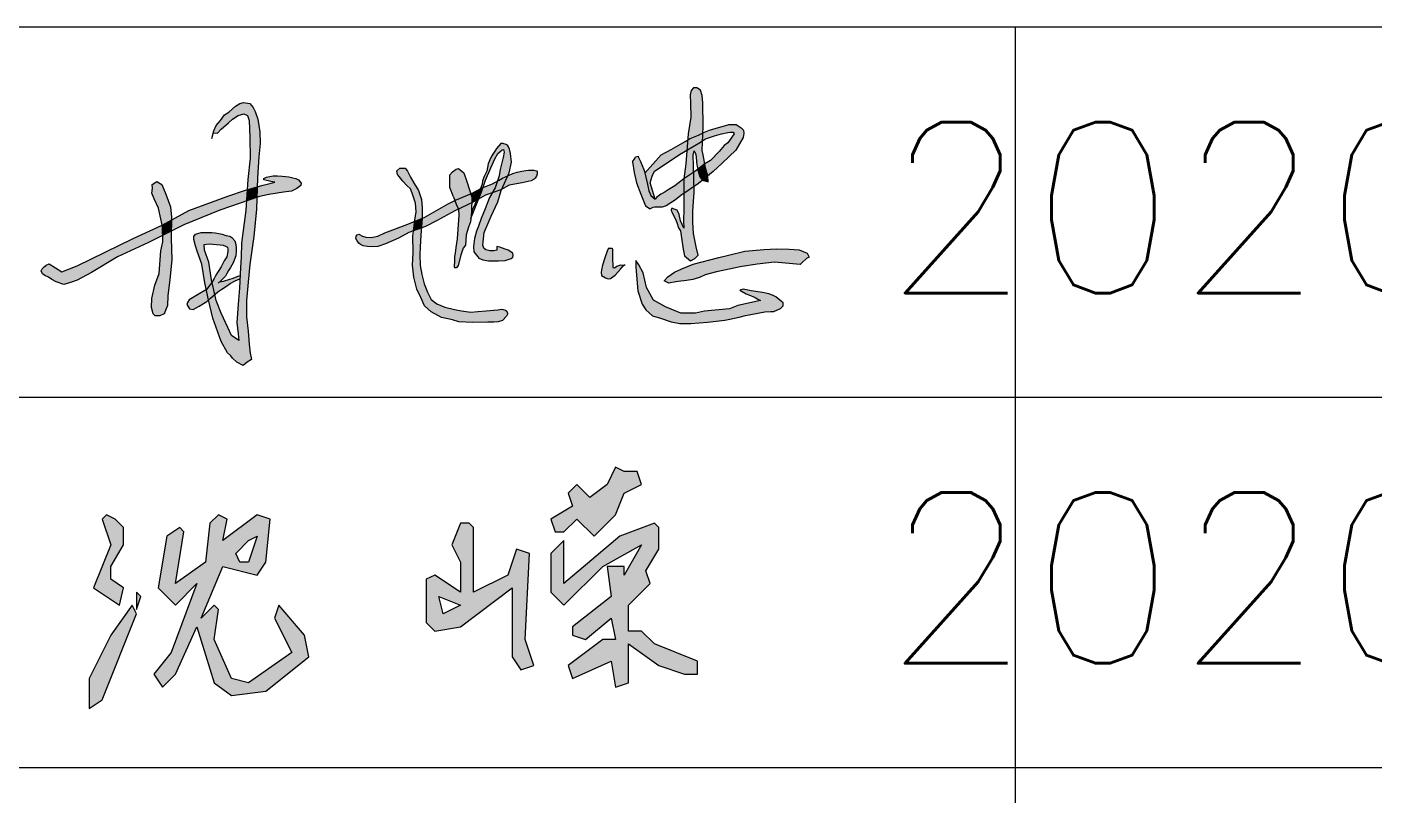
# Model space of a CAD drawing. Header units: millimetres. Extents: x 865974 to 875117, y 40174 to 44891.
# Drawn here: x 870429.2 to 870452.84, y 40212.59 to 40226.08 of the extents above; entities that cross this region are included whole.
import ezdxf
from ezdxf.enums import TextEntityAlignment as Align

# ---------------------------------------------------------------- set-up
doc = ezdxf.new("R2010")
doc.units = ezdxf.units.MM
doc.header["$LTSCALE"] = 1000
doc.header["$MEASUREMENT"] = 0
doc.layers.add('HATCH', color=8, linetype='Continuous')
doc.styles.add('ECEC_TQ', font='txt_l.shx', dxfattribs={"bigfont": 'hztxt_l.shx'})

msp = doc.modelspace()

# ---------------------------------------------------------------- hatches: boundary and pattern name
at = {"linetype": 'Continuous'}
h = msp.add_hatch(color=256, dxfattribs=at)
h.paths.add_polyline_path([(870437.716, 40216.229), (870437.716, 40215.019), (870437.867, 40214.793), (870438.094, 40214.868), (870437.943, 40215.322), (870438.018, 40216.834), (870437.791, 40216.91), (870437.64, 40216.456), (870437.035, 40216.154), (870437.035, 40217.288), (870436.96, 40217.364), (870436.808, 40217.364), (870436.657, 40216.986), (870436.808, 40216.683), (870436.808, 40216.154), (870436.355, 40216.456), (870436.203, 40216.381), (870436.203, 40215.624), (870436.355, 40215.473), (870436.808, 40215.549)])
h.paths.add_polyline_path([(870436.808, 40215.927), (870436.506, 40215.776), (870436.43, 40216.078)], flags=16)
h.paths.add_polyline_path([(870439.531, 40217.515), (870439.682, 40217.893), (870439.985, 40218.044), (870439.909, 40218.271), (870439.682, 40218.271), (870439.531, 40218.347), (870439.38, 40218.044), (870439.077, 40217.818), (870438.85, 40218.044), (870438.699, 40217.893), (870438.775, 40217.666), (870438.396, 40217.439), (870438.472, 40217.213), (870438.623, 40217.213), (870438.85, 40217.439), (870439.153, 40217.137)])
h.paths.add_polyline_path([(870440.287, 40216.91), (870440.287, 40217.288), (870440.211, 40217.364), (870439.606, 40217.137), (870438.623, 40216.305), (870438.623, 40217.061), (870438.396, 40216.834), (870438.396, 40216.154), (870438.623, 40215.927), (870439.304, 40216.608), (870439.985, 40216.986), (870439.682, 40216.456), (870439.682, 40216.608), (870439.38, 40216.608), (870439.455, 40216.078), (870438.775, 40215.549), (870438.775, 40215.398), (870439.001, 40215.322), (870439.455, 40215.7), (870439.531, 40215.322), (870439.304, 40215.322), (870438.699, 40214.868), (870438.775, 40214.641), (870439.455, 40214.944), (870439.531, 40214.49), (870439.758, 40214.566), (870439.758, 40215.246), (870440.287, 40214.868), (870440.741, 40214.717), (870440.968, 40214.717), (870440.968, 40214.944), (870440.211, 40215.246), (870439.985, 40215.473), (870439.758, 40215.473), (870439.758, 40215.927), (870440.136, 40216.305), (870440.06, 40216.532)])
h = msp.add_hatch(color=256, dxfattribs=at)
h.paths.add_polyline_path([(870430.668, 40216.381), (870430.668, 40216.608), (870430.895, 40216.986), (870430.895, 40217.288), (870430.744, 40217.439), (870430.593, 40217.515), (870430.517, 40217.439), (870430.668, 40216.986), (870430.366, 40216.229), (870430.82, 40215.927), (870430.895, 40216.229)])
h.paths.add_polyline_path([(870431.198, 40216.078), (870431.122, 40216.154), (870431.122, 40215.851)])
h.paths.add_polyline_path([(870431.122, 40215.776), (870431.046, 40215.927), (870430.668, 40215.398), (870430.29, 40214.641), (870430.29, 40214.112), (870430.517, 40214.263)])
h.paths.add_polyline_path([(870432.635, 40216.608), (870433.24, 40216.456), (870433.391, 40216.683), (870433.466, 40217.439), (870433.24, 40217.515), (870432.635, 40217.061), (870432.71, 40217.439), (870432.559, 40217.515), (870432.408, 40217.364), (870432.332, 40216.683), (870431.803, 40216.305), (870431.954, 40217.213), (870431.878, 40217.288), (870431.651, 40217.137), (870431.5, 40216.229), (870431.803, 40215.927), (870432.181, 40216.305), (870431.727, 40215.095), (870431.425, 40214.717), (870431.576, 40214.49), (870431.803, 40214.717), (870432.181, 40215.549), (870432.483, 40214.566), (870432.786, 40214.339), (870433.391, 40214.414), (870434.147, 40215.019), (870434.071, 40215.398), (870433.618, 40215.927), (870433.542, 40215.7), (870433.845, 40215.095), (870433.088, 40214.566), (870432.786, 40214.641), (870432.483, 40215.322), (870432.559, 40215.851), (870432.483, 40215.927), (870432.256, 40215.7)])
h.paths.add_polyline_path([(870432.861, 40216.834), (870433.088, 40217.061), (870433.24, 40217.137), (870433.088, 40216.683), (870432.937, 40216.683)], flags=16)
at = {"layer": 'HATCH'}
for points in [[(870441.062, 40224.746), (870441.051, 40224.876), (870441.02, 40224.967), (870440.957, 40225.009), (870440.897, 40225.009), (870440.855, 40224.963), (870440.837, 40224.886), (870440.844, 40224.736), (870440.851, 40224.494), (870440.802, 40224.203), (870440.794, 40224.092), (870440.84, 40224.119), (870440.985, 40224.178), (870441.063, 40224.215), (870441.069, 40224.332)], [(870433.27, 40223.797), (870433.291, 40224.032), (870433.288, 40224.238), (870433.248, 40224.457), (870433.206, 40224.593), (870433.166, 40224.663), (870433.109, 40224.732), (870432.997, 40224.753), (870432.933, 40224.735), (870432.858, 40224.689), (870432.743, 40224.583), (870432.666, 40224.532), (870432.594, 40224.438), (870432.519, 40224.35), (870432.476, 40224.254), (870432.468, 40224.219), (870432.541, 40224.212), (870432.606, 40224.286), (870432.737, 40224.397), (870432.805, 40224.458), (870432.906, 40224.525), (870433.003, 40224.552), (870433.071, 40224.525), (870433.098, 40224.438), (870433.111, 40224.138), (870433.118, 40223.777), (870433.074, 40223.399), (870433.062, 40223.218), (870433.24, 40223.269), (870433.246, 40223.428)], [(870441.776, 40224.263), (870441.737, 40224.305), (870441.649, 40224.363), (870441.597, 40224.368), (870441.52, 40224.365), (870441.439, 40224.343), (870441.293, 40224.299), (870441.179, 40224.267), (870441.09, 40224.228), (870441.063, 40224.215), (870441.056, 40224.078), (870441.109, 40224.113), (870441.265, 40224.166), (870441.391, 40224.2), (870441.499, 40224.222), (870441.545, 40224.231), (870441.594, 40224.229), (870441.611, 40224.204), (870441.5, 40224.044), (870441.433, 40223.994), (870441.346, 40223.891), (870441.198, 40223.733), (870441.097, 40223.673), (870441.111, 40223.602), (870441.149, 40223.464), (870441.244, 40223.542), (870441.402, 40223.687), (870441.643, 40223.916), (870441.767, 40224.139), (870441.783, 40224.209)], [(870437.34, 40223.604), (870437.413, 40223.765), (870437.462, 40223.855), (870437.498, 40223.886), (870437.54, 40223.922), (870437.565, 40223.926), (870437.573, 40223.878), (870437.554, 40223.784), (870437.502, 40223.578), (870437.488, 40223.462), (870437.458, 40223.375), (870437.472, 40223.383), (870437.542, 40223.423), (870437.639, 40223.464), (870437.663, 40223.517), (870437.7, 40223.702), (870437.684, 40223.858), (870437.665, 40223.93), (870437.648, 40223.974), (870437.63, 40224), (870437.61, 40224.015), (870437.549, 40224.032), (870437.518, 40224.032), (870437.441, 40223.944), (870437.409, 40223.895), (870437.376, 40223.842), (870437.338, 40223.784), (870437.296, 40223.677), (870437.267, 40223.547), (870437.224, 40223.453), (870437.194, 40223.377), (870437.189, 40223.32), (870437.157, 40223.241), (870437.185, 40223.256), (870437.204, 40223.263), (870437.247, 40223.385)], [(870440.367, 40223.646), (870440.65, 40223.84), (870440.781, 40223.915), (870440.794, 40224.092), (870440.751, 40224.067), (870440.505, 40223.928), (870440.33, 40223.831), (870440.046, 40223.511), (870440.085, 40223.343), (870440.113, 40223.202), (870440.147, 40223.116), (870440.224, 40223.055), (870440.136, 40223.34), (870440.169, 40223.456), (870440.214, 40223.545)], [(870441.056, 40224.078), (870440.993, 40224.037), (870440.781, 40223.915), (870440.764, 40223.676), (870440.728, 40223.413), (870440.902, 40223.53), (870440.898, 40223.642), (870440.893, 40223.824), (870440.895, 40223.857), (870440.91, 40223.904), (870440.938, 40223.839), (870440.951, 40223.728), (870440.953, 40223.698), (870440.96, 40223.625), (870440.975, 40223.583), (870441.097, 40223.673), (870441.065, 40223.834), (870441.048, 40223.911)], [(870441.063, 40224.215), (870440.985, 40224.178), (870440.84, 40224.119), (870440.794, 40224.092), (870440.781, 40223.915), (870440.993, 40224.037), (870441.056, 40224.078)], [(870440.04, 40223.54), (870440.024, 40223.578), (870439.969, 40223.714), (870439.933, 40223.784), (870439.925, 40223.807), (870439.882, 40223.799), (870439.866, 40223.768), (870439.824, 40223.71), (870439.856, 40223.522), (870439.899, 40223.341), (870439.971, 40223.142), (870440.052, 40222.94), (870440.139, 40222.883), (870440.181, 40222.908), (870440.217, 40222.914), (870440.242, 40222.915), (870440.293, 40222.915), (870440.347, 40222.916), (870440.419, 40222.936), (870440.58, 40223.041), (870440.674, 40223.118), (870440.727, 40223.154), (870440.728, 40223.413), (870440.57, 40223.29), (870440.451, 40223.216), (870440.381, 40223.173), (870440.325, 40223.142), (870440.251, 40223.089), (870440.224, 40223.055), (870440.147, 40223.116), (870440.113, 40223.202), (870440.085, 40223.343)], [(870436.123, 40223.049), (870436.071, 40223.207), (870435.997, 40223.328), (870435.927, 40223.443), (870435.88, 40223.547), (870435.838, 40223.596), (870435.742, 40223.6), (870435.689, 40223.551), (870435.699, 40223.485), (870435.729, 40223.451), (870435.757, 40223.421), (870435.794, 40223.368), (870435.864, 40223.297), (870435.93, 40223.234), (870435.961, 40223.159), (870436.015, 40222.983), (870436.028, 40222.831), (870436.008, 40222.687), (870436.005, 40222.667), (870436.133, 40222.721), (870436.137, 40222.901)], [(870436.917, 40223.363), (870436.865, 40223.519), (870436.773, 40223.595), (870436.729, 40223.583), (870436.665, 40223.535), (870436.62, 40223.483), (870436.62, 40223.399), (870436.62, 40223.259), (870436.685, 40223.098), (870436.708, 40223.031), (870436.718, 40223.036), (870436.988, 40223.15)], [(870438.05, 40223.378), (870438.098, 40223.403), (870438.119, 40223.425), (870438.141, 40223.46), (870438.156, 40223.498), (870438.155, 40223.526), (870438.152, 40223.537), (870438.142, 40223.55), (870438.095, 40223.566), (870438.002, 40223.566), (870437.952, 40223.559), (870437.882, 40223.546), (870437.805, 40223.529), (870437.728, 40223.503), (870437.652, 40223.469), (870437.639, 40223.464), (870437.536, 40223.232), (870437.664, 40223.3), (870437.891, 40223.343)], [(870441.006, 40223.448), (870440.973, 40223.563), (870440.975, 40223.583), (870440.919, 40223.541), (870440.902, 40223.53), (870440.909, 40223.279), (870440.986, 40223.332), (870441.055, 40223.388)], [(870441.111, 40223.602), (870441.097, 40223.673), (870441.097, 40223.673), (870440.975, 40223.583), (870440.973, 40223.563), (870441.006, 40223.448), (870441.055, 40223.388), (870441.149, 40223.464)], [(870431.72, 40222.922), (870431.636, 40223.143), (870431.566, 40223.31), (870431.478, 40223.367), (870431.395, 40223.311), (870431.401, 40223.247), (870431.39, 40223.159), (870431.433, 40223.06), (870431.507, 40222.895), (870431.537, 40222.762), (870431.572, 40222.598), (870431.732, 40222.686), (870431.733, 40222.737)], [(870433.932, 40223.241), (870434.007, 40223.292), (870434.009, 40223.336), (870433.965, 40223.393), (870433.92, 40223.416), (870433.862, 40223.431), (870433.794, 40223.447), (870433.679, 40223.459), (870433.598, 40223.463), (870433.522, 40223.463), (870433.462, 40223.453), (870433.4, 40223.441), (870433.353, 40223.42), (870433.357, 40223.395), (870433.409, 40223.383), (870433.477, 40223.367), (870433.547, 40223.352), (870433.485, 40223.334), (870433.343, 40223.299), (870433.24, 40223.269), (870433.233, 40223.085), (870433.279, 40223.101), (870433.442, 40223.134), (870433.699, 40223.177), (870433.842, 40223.194)], [(870437.416, 40223.254), (870437.458, 40223.375), (870437.368, 40223.326), (870437.204, 40223.263), (870437.169, 40223.165), (870437.126, 40223.058), (870437.246, 40223.126), (870437.366, 40223.168)], [(870437.639, 40223.464), (870437.542, 40223.423), (870437.472, 40223.383), (870437.458, 40223.375), (870437.416, 40223.254), (870437.366, 40223.168), (870437.513, 40223.22), (870437.536, 40223.232)], [(870440.902, 40223.53), (870440.728, 40223.413), (870440.727, 40223.154), (870440.909, 40223.279)], [(870441.149, 40223.464), (870441.055, 40223.388), (870441.153, 40223.357)], [(870432.581, 40222.859), (870433.048, 40223.021), (870433.062, 40223.218), (870433.033, 40223.21), (870432.726, 40223.109), (870432.036, 40222.855), (870431.732, 40222.686), (870431.729, 40222.492), (870431.952, 40222.603)], [(870432.519, 40221.275), (870432.495, 40221.38), (870432.419, 40221.314), (870432.386, 40221.286), (870432.387, 40221.285), (870432.462, 40220.967), (870432.606, 40220.555), (870432.715, 40220.356), (870432.777, 40220.302), (870432.803, 40220.261), (870432.88, 40220.193), (870432.99, 40220.137), (870433.028, 40220.163), (870433.063, 40220.195), (870433.136, 40220.24), (870433.114, 40220.35), (870433.097, 40220.51), (870433.078, 40220.738), (870433.05, 40220.991), (870433.053, 40221.276), (870433.082, 40221.598), (870433.11, 40221.907), (870433.179, 40222.401), (870433.224, 40222.877), (870433.233, 40223.085), (870433.048, 40223.021), (870433.037, 40222.859), (870432.963, 40222.282), (870432.956, 40222.038), (870432.946, 40221.856), (870432.926, 40221.491), (870432.906, 40221.212), (870432.883, 40220.891), (870432.902, 40220.69), (870432.916, 40220.572), (870432.789, 40220.662), (870432.724, 40220.803), (870432.604, 40221.051)], [(870433.24, 40223.269), (870433.062, 40223.218), (870433.048, 40223.021), (870433.233, 40223.085)], [(870437.009, 40223.089), (870436.988, 40223.15), (870436.718, 40223.036), (870436.708, 40223.031), (870436.73, 40222.965), (870436.773, 40222.878), (870437.006, 40222.992)], [(870437.157, 40223.241), (870437.001, 40223.156), (870436.988, 40223.15), (870437.009, 40223.089), (870437.006, 40222.992), (870437.043, 40223.01), (870437.094, 40223.039)], [(870437.46, 40223.009), (870437.524, 40223.205), (870437.536, 40223.232), (870437.513, 40223.22), (870437.366, 40223.168), (870437.318, 40223.085), (870437.24, 40222.886), (870437.169, 40222.717), (870437.125, 40222.581), (870437.09, 40222.493), (870437.051, 40222.366), (870437.035, 40222.224), (870437.044, 40222.129), (870437.111, 40222.043), (870437.132, 40222.018), (870437.2, 40221.991), (870437.299, 40221.974), (870437.365, 40221.972), (870437.473, 40221.972), (870437.591, 40221.976), (870437.662, 40221.999), (870437.697, 40222.015), (870437.727, 40222.035), (870437.732, 40222.066), (870437.724, 40222.104), (870437.642, 40222.16), (870437.593, 40222.179), (870437.499, 40222.213), (870437.448, 40222.221), (870437.448, 40222.183), (870437.445, 40222.158), (870437.393, 40222.145), (870437.325, 40222.148), (870437.255, 40222.166), (870437.217, 40222.196), (870437.201, 40222.247), (870437.225, 40222.467), (870437.343, 40222.753)], [(870437.204, 40223.263), (870437.185, 40223.256), (870437.157, 40223.241), (870437.094, 40223.039), (870437.126, 40223.058), (870437.169, 40223.165)], [(870440.912, 40223.173), (870440.909, 40223.279), (870440.727, 40223.154), (870440.725, 40222.887), (870440.724, 40222.673), (870440.725, 40222.543), (870440.672, 40222.676), (870440.644, 40222.783), (870440.609, 40222.859), (870440.561, 40222.878), (870440.534, 40222.89), (870440.513, 40222.892), (870440.505, 40222.863), (870440.521, 40222.817), (870440.58, 40222.705), (870440.607, 40222.645), (870440.637, 40222.551), (870440.671, 40222.5), (870440.687, 40222.374), (870440.715, 40222.174), (870440.738, 40222.058), (870440.843, 40221.973), (870440.923, 40222.01), (870440.978, 40222.074), (870440.944, 40222.22), (870440.898, 40222.449), (870440.887, 40222.648), (870440.887, 40222.85)], [(870436.71, 40222.847), (870436.773, 40222.878), (870436.73, 40222.965), (870436.708, 40223.031), (870436.591, 40222.974), (870436.179, 40222.741), (870436.133, 40222.721), (870436.121, 40222.549), (870436.192, 40222.576), (870436.389, 40222.673)], [(870437.001, 40222.826), (870437.006, 40222.992), (870436.773, 40222.878), (870436.779, 40222.77), (870436.764, 40222.612), (870436.749, 40222.359), (870436.724, 40222.208), (870436.716, 40222.105), (870436.705, 40222.046), (870436.703, 40221.996), (870436.703, 40221.951), (870436.697, 40221.895), (870436.697, 40221.866), (870436.702, 40221.853), (870436.71, 40221.847), (870436.736, 40221.848), (870436.765, 40221.892), (870436.815, 40222.072), (870436.857, 40222.193), (870436.897, 40222.249), (870436.909, 40222.429), (870436.949, 40222.565), (870436.981, 40222.657)], [(870437.126, 40223.058), (870437.094, 40223.039), (870437.021, 40222.875), (870437, 40222.811), (870436.988, 40222.717), (870437.071, 40222.917)], [(870430.788, 40222.044), (870431.32, 40222.289), (870431.581, 40222.419), (870431.577, 40222.574), (870431.572, 40222.598), (870431.061, 40222.366), (870430.081, 40221.882), (870429.812, 40221.78), (870429.588, 40221.917), (870429.536, 40221.895), (870429.501, 40221.868), (870429.466, 40221.833), (870429.447, 40221.796), (870429.472, 40221.742), (870429.511, 40221.712), (870429.577, 40221.685), (870429.637, 40221.646), (870429.713, 40221.602), (870429.847, 40221.555), (870429.959, 40221.592), (870430.078, 40221.635), (870430.332, 40221.767)], [(870431.732, 40222.686), (870431.572, 40222.598), (870431.577, 40222.574), (870431.581, 40222.419), (870431.729, 40222.492)], [(870435.903, 40222.467), (870435.982, 40222.497), (870436.005, 40222.667), (870435.885, 40222.616), (870435.482, 40222.461), (870435.358, 40222.402), (870435.24, 40222.381), (870435.148, 40222.39), (870435.087, 40222.407), (870435.021, 40222.44), (870434.994, 40222.43), (870434.974, 40222.405), (870434.971, 40222.362), (870434.994, 40222.32), (870435.025, 40222.283), (870435.055, 40222.256), (870435.1, 40222.234), (870435.178, 40222.224), (870435.269, 40222.218), (870435.357, 40222.224), (870435.493, 40222.272), (870435.72, 40222.367)], [(870436.133, 40222.721), (870436.005, 40222.667), (870435.982, 40222.497), (870436.121, 40222.549)], [(870431.742, 40221.992), (870431.726, 40222.367), (870431.729, 40222.492), (870431.581, 40222.419), (870431.584, 40222.304), (870431.546, 40222.145), (870431.521, 40221.748), (870431.442, 40221.543), (870431.39, 40221.31), (870431.381, 40221.153), (870431.415, 40221.04), (870431.447, 40221.008), (870431.532, 40221.008), (870431.607, 40221.044), (870431.663, 40221.189), (870431.668, 40221.358), (870431.708, 40221.642)], [(870432.794, 40222.379), (870432.757, 40222.403), (870432.687, 40222.419), (870432.622, 40222.44), (870432.565, 40222.453), (870432.501, 40222.463), (870432.44, 40222.47), (870432.343, 40222.47), (870432.258, 40222.47), (870432.154, 40222.44), (870432.127, 40222.399), (870432.127, 40222.349), (870432.157, 40222.234), (870432.187, 40222.14), (870432.265, 40221.914), (870432.322, 40221.584), (870432.347, 40221.468), (870432.445, 40221.592), (870432.434, 40221.636), (870432.389, 40221.947), (870432.315, 40222.158), (870432.306, 40222.258), (870432.397, 40222.273), (870432.589, 40222.255), (870432.643, 40222.249), (870432.684, 40222.229), (870432.715, 40222.214), (870432.726, 40222.179), (870432.726, 40222.136), (870432.708, 40222.043), (870432.66, 40221.969), (870432.604, 40221.869), (870432.565, 40221.804), (870432.543, 40221.767), (870432.515, 40221.723), (870432.482, 40221.662), (870432.445, 40221.592), (870432.495, 40221.38), (870432.549, 40221.427), (870432.621, 40221.475), (870432.702, 40221.525), (870432.762, 40221.571), (870432.854, 40221.621), (870432.935, 40221.658), (870432.938, 40221.714), (870432.902, 40221.703), (870432.799, 40221.664), (870432.756, 40221.647), (870432.645, 40221.616), (870432.58, 40221.602), (870432.609, 40221.624), (870432.68, 40221.705), (870432.707, 40221.749), (870432.734, 40221.803), (870432.771, 40221.857), (870432.818, 40221.934), (870432.862, 40222.059), (870432.869, 40222.143), (870432.869, 40222.207), (870432.865, 40222.258), (870432.848, 40222.322)], [(870436.095, 40222.075), (870436.097, 40222.216), (870436.112, 40222.422), (870436.121, 40222.549), (870435.982, 40222.497), (870435.969, 40222.402), (870435.975, 40222.118), (870435.965, 40221.894), (870435.986, 40221.684), (870436.043, 40221.477), (870436.112, 40221.328), (870436.178, 40221.181), (870436.29, 40221.075), (870436.472, 40220.978), (870436.665, 40220.937), (870436.776, 40220.902), (870437.021, 40220.887), (870437.288, 40220.894), (870437.392, 40220.895), (870437.467, 40220.901), (870437.545, 40220.924), (870437.617, 40221), (870437.635, 40221.037), (870437.635, 40221.053), (870437.623, 40221.091), (870437.595, 40221.105), (870437.559, 40221.117), (870437.531, 40221.123), (870437.46, 40221.11), (870437.256, 40221.096), (870437.113, 40221.084), (870436.99, 40221.073), (870436.825, 40221.092), (870436.702, 40221.118), (870436.53, 40221.159), (870436.392, 40221.215), (870436.291, 40221.292), (870436.23, 40221.419), (870436.168, 40221.566), (870436.131, 40221.73), (870436.101, 40221.89)], [(870439.614, 40221.825), (870439.664, 40221.886), (870439.682, 40221.897), (870439.624, 40221.901), (870439.551, 40221.876), (870439.511, 40221.851), (870439.483, 40221.856), (870439.481, 40221.883), (870439.481, 40221.921), (870439.476, 40221.979), (870439.476, 40222.021), (870439.476, 40222.081), (870439.473, 40222.117), (870439.473, 40222.162), (870439.468, 40222.192), (870439.403, 40222.197), (870439.383, 40222.144), (870439.345, 40222.044), (870439.3, 40221.893), (870439.285, 40221.813), (870439.275, 40221.765), (870439.282, 40221.715), (870439.35, 40221.672), (870439.4, 40221.657), (870439.441, 40221.66), (870439.521, 40221.723)], [(870441.303, 40221.778), (870441.552, 40221.834), (870441.715, 40221.865), (870442.014, 40221.916), (870442.319, 40221.946), (870442.772, 40221.908), (870442.805, 40221.941), (870442.879, 40222.01), (870442.925, 40222.038), (870442.892, 40222.109), (870442.752, 40222.162), (870442.576, 40222.175), (870442.355, 40222.18), (870442.131, 40222.173), (870441.797, 40222.142), (870441.514, 40222.073), (870441.341, 40222.03), (870440.89, 40221.913), (870440.694, 40221.829), (870440.562, 40221.773), (870440.445, 40221.689), (870440.382, 40221.618), (870440.466, 40221.577), (870440.588, 40221.605), (870440.628, 40221.608), (870440.774, 40221.628), (870440.885, 40221.646), (870441.005, 40221.681), (870441.102, 40221.727)], [(870440.012, 40221.762), (870439.936, 40221.902), (870439.885, 40221.976), (870439.888, 40221.858), (870439.923, 40221.446), (870439.998, 40221.21), (870440.058, 40221.112), (870440.179, 40221.007), (870440.32, 40220.966), (870440.505, 40220.898), (870440.66, 40220.871), (870440.85, 40220.869), (870441.146, 40220.894), (870441.447, 40220.928), (870441.536, 40220.948), (870441.699, 40220.982), (870441.812, 40221.012), (870442.148, 40221.075), (870442.254, 40221.083), (870442.305, 40221.083), (870442.426, 40221.136), (870442.472, 40221.184), (870442.474, 40221.232), (870442.412, 40221.283), (870442.341, 40221.337), (870442.295, 40221.365), (870442.218, 40221.392), (870442.111, 40221.414), (870441.912, 40221.446), (870441.769, 40221.472), (870441.709, 40221.458), (870441.823, 40221.394), (870441.867, 40221.375), (870441.98, 40221.329), (870442.029, 40221.299), (870442.073, 40221.277), (870441.673, 40221.19), (870441.527, 40221.131), (870441.093, 40221.091), (870440.931, 40221.052), (870440.674, 40221.052), (870440.406, 40221.162), (870440.193, 40221.281), (870440.071, 40221.502)], [(870432.386, 40221.286), (870432.347, 40221.468), (870432.191, 40221.373), (870432.043, 40221.288), (870432.015, 40221.243), (870432.006, 40221.206), (870432.052, 40221.128), (870432.113, 40221.117), (870432.221, 40221.175), (870432.295, 40221.221), (870432.356, 40221.26)], [(870432.445, 40221.592), (870432.347, 40221.468), (870432.386, 40221.286), (870432.419, 40221.314), (870432.495, 40221.38)]]:
    msp.add_hatch(color=256, dxfattribs=at).paths.add_polyline_path(points)

# ---------------------------------------------------------------- linework, layer by layer
for p, q in [((870411.552, 40226.078), (870521.552, 40226.078)), ((870446.552, 40193.578), (870446.552, 40226.078)), ((870411.552, 40219.578), (870466.552, 40219.578)), ((870411.552, 40213.078), (870466.552, 40213.078))]:
    msp.add_line(p, q)
for points in [[(870440.973, 40223.563), (870441.006, 40223.448), (870441.055, 40223.388), (870441.153, 40223.357), (870441.149, 40223.464), (870441.111, 40223.602), (870441.065, 40223.834), (870441.048, 40223.911), (870441.069, 40224.332), (870441.062, 40224.746), (870441.051, 40224.876), (870441.02, 40224.967), (870440.957, 40225.009), (870440.897, 40225.009), (870440.855, 40224.963), (870440.837, 40224.886), (870440.844, 40224.736), (870440.851, 40224.494), (870440.802, 40224.203), (870440.764, 40223.676), (870440.728, 40223.413), (870440.725, 40222.887), (870440.724, 40222.673), (870440.725, 40222.543), (870440.672, 40222.676), (870440.644, 40222.783), (870440.609, 40222.859)], [(870432.444, 40224.121), (870432.476, 40224.254), (870432.519, 40224.35), (870432.594, 40224.438), (870432.666, 40224.532), (870432.743, 40224.583), (870432.858, 40224.689), (870432.933, 40224.735), (870432.997, 40224.753), (870433.109, 40224.732), (870433.166, 40224.663), (870433.206, 40224.593), (870433.248, 40224.457), (870433.288, 40224.238), (870433.291, 40224.032), (870433.27, 40223.797), (870433.246, 40223.428), (870433.224, 40222.877), (870433.179, 40222.401), (870433.11, 40221.907), (870433.082, 40221.598), (870433.053, 40221.276), (870433.05, 40220.991), (870433.078, 40220.738), (870433.097, 40220.51), (870433.114, 40220.35), (870433.136, 40220.24), (870433.063, 40220.195), (870433.028, 40220.163), (870432.99, 40220.137), (870432.88, 40220.193), (870432.803, 40220.261), (870432.777, 40220.302), (870432.715, 40220.356), (870432.606, 40220.555), (870432.462, 40220.967), (870432.387, 40221.285), (870432.322, 40221.584), (870432.265, 40221.914), (870432.187, 40222.14), (870432.157, 40222.234), (870432.127, 40222.349), (870432.127, 40222.399), (870432.154, 40222.44), (870432.154, 40222.44), (870432.258, 40222.47), (870432.343, 40222.47), (870432.343, 40222.47), (870432.44, 40222.47), (870432.501, 40222.463), (870432.565, 40222.453), (870432.622, 40222.44), (870432.687, 40222.419), (870432.757, 40222.403), (870432.794, 40222.379), (870432.848, 40222.322), (870432.865, 40222.258), (870432.869, 40222.207), (870432.869, 40222.143), (870432.862, 40222.059), (870432.818, 40221.934), (870432.771, 40221.857), (870432.734, 40221.803), (870432.707, 40221.749), (870432.68, 40221.705), (870432.68, 40221.705), (870432.609, 40221.624), (870432.552, 40221.58)], [(870432.468, 40224.219), (870432.541, 40224.212), (870432.541, 40224.212), (870432.606, 40224.286), (870432.737, 40224.397), (870432.805, 40224.458), (870432.906, 40224.525), (870433.003, 40224.552), (870433.003, 40224.552), (870433.071, 40224.525), (870433.098, 40224.438), (870433.111, 40224.138), (870433.118, 40223.777), (870433.074, 40223.399), (870433.037, 40222.859), (870432.963, 40222.282), (870432.956, 40222.038), (870432.946, 40221.856), (870432.926, 40221.491), (870432.906, 40221.212), (870432.883, 40220.891), (870432.902, 40220.69), (870432.916, 40220.572), (870432.916, 40220.572), (870432.789, 40220.662), (870432.724, 40220.803), (870432.604, 40221.051), (870432.519, 40221.275), (870432.434, 40221.636), (870432.389, 40221.947), (870432.315, 40222.158), (870432.306, 40222.258), (870432.306, 40222.258), (870432.397, 40222.273), (870432.589, 40222.255), (870432.589, 40222.255), (870432.643, 40222.249), (870432.684, 40222.229), (870432.715, 40222.214), (870432.726, 40222.179), (870432.726, 40222.136), (870432.708, 40222.043), (870432.66, 40221.969), (870432.604, 40221.869), (870432.565, 40221.804), (870432.543, 40221.767), (870432.515, 40221.723), (870432.482, 40221.662), (870432.445, 40221.592), (870432.347, 40221.468), (870432.191, 40221.373), (870432.043, 40221.288), (870432.015, 40221.243), (870432.006, 40221.206), (870432.052, 40221.128), (870432.113, 40221.117), (870432.221, 40221.175), (870432.295, 40221.221), (870432.356, 40221.26), (870432.419, 40221.314), (870432.549, 40221.427), (870432.621, 40221.475), (870432.702, 40221.525), (870432.762, 40221.571), (870432.854, 40221.621), (870432.935, 40221.658)], [(870440.046, 40223.511), (870440.33, 40223.831), (870440.505, 40223.928), (870440.751, 40224.067), (870440.84, 40224.119), (870440.985, 40224.178), (870441.09, 40224.228), (870441.179, 40224.267), (870441.293, 40224.299), (870441.439, 40224.343), (870441.52, 40224.365), (870441.597, 40224.368), (870441.649, 40224.363), (870441.737, 40224.305), (870441.776, 40224.263), (870441.783, 40224.209), (870441.767, 40224.139), (870441.643, 40223.916), (870441.402, 40223.687), (870441.244, 40223.542), (870440.986, 40223.332), (870440.674, 40223.118), (870440.58, 40223.041), (870440.419, 40222.936), (870440.347, 40222.916), (870440.293, 40222.915), (870440.242, 40222.915), (870440.217, 40222.914), (870440.181, 40222.908), (870440.139, 40222.883)], [(870436.988, 40222.717), (870437.071, 40222.917), (870437.169, 40223.165), (870437.247, 40223.385), (870437.34, 40223.604), (870437.413, 40223.765), (870437.462, 40223.855), (870437.498, 40223.886), (870437.54, 40223.922), (870437.565, 40223.926), (870437.573, 40223.878), (870437.554, 40223.784), (870437.502, 40223.578), (870437.488, 40223.462), (870437.416, 40223.254), (870437.318, 40223.085), (870437.24, 40222.886), (870437.169, 40222.717), (870437.125, 40222.581), (870437.09, 40222.493), (870437.051, 40222.366), (870437.035, 40222.224), (870437.044, 40222.129), (870437.111, 40222.043), (870437.132, 40222.018), (870437.2, 40221.991), (870437.299, 40221.974), (870437.365, 40221.972), (870437.473, 40221.972), (870437.591, 40221.976), (870437.662, 40221.999), (870437.697, 40222.015), (870437.727, 40222.035), (870437.732, 40222.066), (870437.724, 40222.104), (870437.642, 40222.16), (870437.593, 40222.179), (870437.499, 40222.213), (870437.448, 40222.221), (870437.448, 40222.183), (870437.445, 40222.158), (870437.393, 40222.145), (870437.325, 40222.148), (870437.255, 40222.166), (870437.217, 40222.196), (870437.201, 40222.247), (870437.225, 40222.467), (870437.343, 40222.753), (870437.46, 40223.009), (870437.524, 40223.205), (870437.663, 40223.517), (870437.7, 40223.702), (870437.684, 40223.858), (870437.665, 40223.93), (870437.648, 40223.974), (870437.63, 40224), (870437.61, 40224.015), (870437.549, 40224.032), (870437.518, 40224.032), (870437.441, 40223.944), (870437.409, 40223.895), (870437.376, 40223.842), (870437.338, 40223.784), (870437.296, 40223.677), (870437.267, 40223.547), (870437.224, 40223.453), (870437.194, 40223.377), (870437.189, 40223.32)], [(870439.824, 40223.71), (870439.866, 40223.768), (870439.882, 40223.799), (870439.882, 40223.799), (870439.925, 40223.807), (870439.933, 40223.784), (870439.969, 40223.714), (870440.024, 40223.578), (870440.04, 40223.54), (870440.085, 40223.343), (870440.113, 40223.202), (870440.147, 40223.116), (870440.224, 40223.055), (870440.136, 40223.34), (870440.169, 40223.456), (870440.214, 40223.545), (870440.367, 40223.646), (870440.65, 40223.84), (870440.993, 40224.037), (870441.109, 40224.113), (870441.265, 40224.166), (870441.391, 40224.2), (870441.499, 40224.222), (870441.545, 40224.231), (870441.594, 40224.229), (870441.611, 40224.204), (870441.5, 40224.044), (870441.433, 40223.994), (870441.346, 40223.891), (870441.198, 40223.733), (870441.097, 40223.673), (870440.919, 40223.541), (870440.728, 40223.413), (870440.57, 40223.29), (870440.451, 40223.216), (870440.381, 40223.173), (870440.325, 40223.142), (870440.251, 40223.089), (870440.224, 40223.055)], [(870440.609, 40222.859), (870440.561, 40222.878), (870440.534, 40222.89), (870440.513, 40222.892), (870440.505, 40222.863), (870440.521, 40222.817), (870440.58, 40222.705), (870440.607, 40222.645), (870440.637, 40222.551), (870440.671, 40222.5), (870440.687, 40222.374), (870440.715, 40222.174), (870440.738, 40222.058), (870440.843, 40221.973), (870440.923, 40222.01), (870440.978, 40222.074), (870440.978, 40222.074), (870440.944, 40222.22), (870440.898, 40222.449), (870440.887, 40222.648), (870440.887, 40222.85), (870440.912, 40223.173), (870440.898, 40223.642), (870440.893, 40223.824), (870440.895, 40223.857), (870440.91, 40223.904), (870440.91, 40223.904), (870440.938, 40223.839), (870440.951, 40223.728), (870440.953, 40223.698), (870440.96, 40223.625), (870440.975, 40223.583), (870440.973, 40223.563)], [(870438.142, 40223.55), (870438.152, 40223.537), (870438.155, 40223.526), (870438.156, 40223.498), (870438.141, 40223.46), (870438.119, 40223.425), (870438.098, 40223.403), (870438.05, 40223.378), (870437.891, 40223.343), (870437.664, 40223.3), (870437.513, 40223.22), (870437.246, 40223.126), (870437.043, 40223.01), (870436.71, 40222.847), (870436.389, 40222.673), (870436.192, 40222.576), (870435.903, 40222.467), (870435.72, 40222.367), (870435.493, 40222.272), (870435.357, 40222.224), (870435.269, 40222.218), (870435.178, 40222.224), (870435.1, 40222.234), (870435.055, 40222.256), (870435.025, 40222.283), (870434.994, 40222.32), (870434.971, 40222.362), (870434.974, 40222.405), (870434.994, 40222.43), (870435.021, 40222.44)], [(870435.021, 40222.44), (870435.087, 40222.407), (870435.148, 40222.39), (870435.24, 40222.381), (870435.358, 40222.402), (870435.482, 40222.461), (870435.885, 40222.616), (870436.179, 40222.741), (870436.591, 40222.974), (870436.718, 40223.036), (870437.001, 40223.156), (870437.185, 40223.256), (870437.368, 40223.326), (870437.472, 40223.383), (870437.542, 40223.423), (870437.652, 40223.469), (870437.728, 40223.503), (870437.805, 40223.529), (870437.882, 40223.546), (870437.952, 40223.559), (870438.002, 40223.566), (870438.095, 40223.566), (870438.095, 40223.566), (870438.142, 40223.55)], [(870435.699, 40223.485), (870435.689, 40223.551), (870435.742, 40223.6), (870435.838, 40223.596), (870435.88, 40223.547), (870435.927, 40223.443), (870435.997, 40223.328), (870436.071, 40223.207), (870436.123, 40223.049), (870436.137, 40222.901), (870436.133, 40222.721), (870436.112, 40222.422), (870436.097, 40222.216), (870436.095, 40222.075), (870436.101, 40221.89), (870436.131, 40221.73), (870436.168, 40221.566), (870436.23, 40221.419), (870436.291, 40221.292), (870436.392, 40221.215), (870436.53, 40221.159), (870436.702, 40221.118), (870436.825, 40221.092), (870436.99, 40221.073), (870437.113, 40221.084), (870437.256, 40221.096), (870437.46, 40221.11), (870437.531, 40221.123), (870437.559, 40221.117), (870437.595, 40221.105), (870437.623, 40221.091), (870437.635, 40221.053), (870437.635, 40221.037), (870437.617, 40221), (870437.545, 40220.924), (870437.467, 40220.901), (870437.392, 40220.895), (870437.288, 40220.894), (870437.021, 40220.887), (870436.776, 40220.902), (870436.665, 40220.937), (870436.472, 40220.978), (870436.29, 40221.075), (870436.178, 40221.181), (870436.112, 40221.328), (870436.043, 40221.477), (870435.986, 40221.684), (870435.965, 40221.894), (870435.975, 40222.118), (870435.969, 40222.402), (870436.008, 40222.687), (870436.028, 40222.831), (870436.015, 40222.983), (870435.961, 40223.159), (870435.93, 40223.234), (870435.864, 40223.297), (870435.794, 40223.368), (870435.757, 40223.421), (870435.729, 40223.451), (870435.699, 40223.485)], [(870436.685, 40223.098), (870436.62, 40223.259), (870436.62, 40223.399), (870436.62, 40223.483), (870436.665, 40223.535), (870436.729, 40223.583), (870436.773, 40223.595), (870436.865, 40223.519), (870436.917, 40223.363), (870437.009, 40223.089), (870437.001, 40222.826), (870436.981, 40222.657), (870436.949, 40222.565), (870436.909, 40222.429), (870436.897, 40222.249), (870436.857, 40222.193), (870436.815, 40222.072), (870436.765, 40221.892), (870436.736, 40221.848), (870436.71, 40221.847)], [(870439.824, 40223.71), (870439.856, 40223.522), (870439.899, 40223.341), (870439.971, 40223.142), (870440.052, 40222.94), (870440.139, 40222.883)], [(870429.588, 40221.917), (870429.812, 40221.78), (870430.081, 40221.882), (870431.061, 40222.366), (870431.572, 40222.598), (870432.036, 40222.855), (870432.726, 40223.109), (870433.033, 40223.21), (870433.343, 40223.299), (870433.485, 40223.334), (870433.547, 40223.352), (870433.477, 40223.367), (870433.409, 40223.383), (870433.357, 40223.395), (870433.357, 40223.395), (870433.353, 40223.42), (870433.4, 40223.441), (870433.462, 40223.453), (870433.522, 40223.463), (870433.598, 40223.463), (870433.679, 40223.459), (870433.794, 40223.447), (870433.862, 40223.431), (870433.92, 40223.416), (870433.965, 40223.393), (870434.009, 40223.336), (870434.007, 40223.292), (870433.932, 40223.241), (870433.842, 40223.194), (870433.699, 40223.177), (870433.442, 40223.134), (870433.279, 40223.101), (870432.581, 40222.859), (870431.952, 40222.603), (870431.32, 40222.289), (870430.788, 40222.044), (870430.332, 40221.767), (870430.078, 40221.635), (870429.959, 40221.592), (870429.847, 40221.555), (870429.713, 40221.602), (870429.637, 40221.646), (870429.577, 40221.685), (870429.511, 40221.712), (870429.472, 40221.742), (870429.447, 40221.796), (870429.466, 40221.833), (870429.501, 40221.868), (870429.536, 40221.895), (870429.588, 40221.917)], [(870431.395, 40223.311), (870431.478, 40223.367), (870431.566, 40223.31), (870431.636, 40223.143), (870431.72, 40222.922), (870431.733, 40222.737), (870431.726, 40222.367), (870431.742, 40221.992), (870431.708, 40221.642), (870431.668, 40221.358), (870431.663, 40221.189), (870431.607, 40221.044), (870431.532, 40221.008), (870431.447, 40221.008), (870431.415, 40221.04), (870431.381, 40221.153), (870431.39, 40221.31), (870431.442, 40221.543), (870431.521, 40221.748), (870431.546, 40222.145), (870431.584, 40222.304), (870431.577, 40222.574), (870431.537, 40222.762), (870431.507, 40222.895), (870431.433, 40223.06), (870431.39, 40223.159), (870431.401, 40223.247), (870431.395, 40223.311)], [(870437.189, 40223.32), (870437.157, 40223.241), (870437.094, 40223.039), (870437.021, 40222.875), (870437, 40222.811)], [(870436.685, 40223.098), (870436.73, 40222.965), (870436.773, 40222.878), (870436.779, 40222.77), (870436.764, 40222.612), (870436.749, 40222.359), (870436.724, 40222.208), (870436.716, 40222.105), (870436.705, 40222.046), (870436.703, 40221.996), (870436.703, 40221.951), (870436.697, 40221.895), (870436.697, 40221.866)], [(870439.403, 40222.197), (870439.383, 40222.144), (870439.345, 40222.044), (870439.3, 40221.893), (870439.285, 40221.813), (870439.275, 40221.765), (870439.282, 40221.715), (870439.282, 40221.715), (870439.35, 40221.672), (870439.4, 40221.657), (870439.441, 40221.66), (870439.521, 40221.723), (870439.614, 40221.825), (870439.664, 40221.886), (870439.699, 40221.908)], [(870439.403, 40222.197), (870439.468, 40222.192), (870439.473, 40222.162), (870439.473, 40222.117), (870439.476, 40222.081), (870439.476, 40222.021), (870439.476, 40221.979), (870439.481, 40221.921), (870439.481, 40221.883), (870439.483, 40221.856), (870439.483, 40221.856), (870439.511, 40221.851), (870439.551, 40221.876), (870439.624, 40221.901), (870439.624, 40221.901), (870439.682, 40221.897)], [(870440.445, 40221.689), (870440.562, 40221.773), (870440.694, 40221.829), (870440.89, 40221.913), (870441.341, 40222.03), (870441.514, 40222.073), (870441.797, 40222.142), (870442.131, 40222.173), (870442.355, 40222.18), (870442.576, 40222.175), (870442.752, 40222.162), (870442.892, 40222.109), (870442.892, 40222.109), (870442.925, 40222.038), (870442.879, 40222.01), (870442.805, 40221.941), (870442.772, 40221.908), (870442.772, 40221.908), (870442.319, 40221.946), (870442.014, 40221.916), (870441.715, 40221.865), (870441.552, 40221.834), (870441.303, 40221.778), (870441.102, 40221.727), (870441.005, 40221.681), (870440.885, 40221.646), (870440.774, 40221.628), (870440.628, 40221.608), (870440.588, 40221.605), (870440.466, 40221.577), (870440.382, 40221.618), (870440.445, 40221.689), (870440.445, 40221.689)], [(870439.885, 40221.976), (870439.888, 40221.858), (870439.923, 40221.446), (870439.998, 40221.21), (870440.058, 40221.112), (870440.179, 40221.007), (870440.32, 40220.966), (870440.505, 40220.898), (870440.66, 40220.871), (870440.85, 40220.869), (870441.146, 40220.894), (870441.447, 40220.928), (870441.536, 40220.948), (870441.699, 40220.982), (870441.812, 40221.012), (870442.148, 40221.075), (870442.254, 40221.083), (870442.305, 40221.083), (870442.426, 40221.136), (870442.472, 40221.184), (870442.474, 40221.232), (870442.412, 40221.283), (870442.341, 40221.337), (870442.295, 40221.365), (870442.218, 40221.392), (870442.111, 40221.414), (870441.912, 40221.446), (870441.769, 40221.472), (870441.709, 40221.458), (870441.709, 40221.458), (870441.709, 40221.458), (870441.823, 40221.394), (870441.867, 40221.375), (870441.98, 40221.329), (870442.029, 40221.299), (870442.073, 40221.277), (870441.673, 40221.19), (870441.527, 40221.131), (870441.093, 40221.091), (870440.931, 40221.052), (870440.674, 40221.052), (870440.406, 40221.162), (870440.193, 40221.281), (870440.071, 40221.502), (870440.012, 40221.762), (870439.936, 40221.902), (870439.885, 40221.976)], [(870432.58, 40221.602), (870432.58, 40221.602), (870432.645, 40221.616), (870432.756, 40221.647), (870432.799, 40221.664), (870432.902, 40221.703), (870432.938, 40221.714)], [(870436.697, 40221.866), (870436.702, 40221.853), (870436.71, 40221.847)]]:
    msp.add_lwpolyline(points)
at = {"linetype": 'Continuous', "elevation": 2318108.623}
for points in [[(870439.682, 40218.271), (870439.531, 40218.347), (870439.38, 40218.044), (870439.077, 40217.818), (870438.85, 40218.044), (870438.699, 40217.893), (870438.775, 40217.666), (870438.396, 40217.439), (870438.472, 40217.213), (870438.623, 40217.213), (870438.85, 40217.439), (870439.153, 40217.137), (870439.531, 40217.515), (870439.682, 40217.893), (870439.985, 40218.044), (870439.909, 40218.271), (870439.682, 40218.271)], [(870430.744, 40217.439), (870430.593, 40217.515), (870430.517, 40217.439), (870430.668, 40216.986), (870430.366, 40216.229), (870430.82, 40215.927), (870430.895, 40216.229), (870430.668, 40216.381), (870430.668, 40216.608), (870430.895, 40216.986), (870430.895, 40217.288), (870430.744, 40217.439)], [(870432.71, 40217.439), (870432.559, 40217.515), (870432.408, 40217.364), (870432.332, 40216.683), (870431.803, 40216.305), (870431.954, 40217.213), (870431.878, 40217.288), (870431.651, 40217.137), (870431.5, 40216.229), (870431.803, 40215.927), (870432.181, 40216.305), (870431.727, 40215.095), (870431.425, 40214.717), (870431.576, 40214.49), (870431.803, 40214.717), (870432.181, 40215.549), (870432.483, 40214.566), (870432.786, 40214.339), (870433.391, 40214.414), (870434.147, 40215.019), (870434.071, 40215.398), (870433.618, 40215.927), (870433.542, 40215.7), (870433.845, 40215.095), (870433.088, 40214.566), (870432.786, 40214.641), (870432.483, 40215.322), (870432.559, 40215.851), (870432.483, 40215.927), (870432.256, 40215.7), (870432.635, 40216.608), (870433.24, 40216.456), (870433.391, 40216.683), (870433.466, 40217.439), (870433.24, 40217.515), (870432.635, 40217.061), (870432.71, 40217.439)], [(870437.035, 40217.288), (870436.96, 40217.364), (870436.808, 40217.364), (870436.657, 40216.986), (870436.808, 40216.683), (870436.808, 40216.154), (870436.355, 40216.456), (870436.203, 40216.381), (870436.203, 40215.624), (870436.355, 40215.473), (870436.808, 40215.549), (870437.716, 40216.229), (870437.716, 40215.019), (870437.867, 40214.793), (870438.094, 40214.868), (870437.943, 40215.322), (870438.018, 40216.834), (870437.791, 40216.91), (870437.64, 40216.456), (870437.035, 40216.154), (870437.035, 40217.288)], [(870440.287, 40217.288), (870440.211, 40217.364), (870439.606, 40217.137), (870438.623, 40216.305), (870438.623, 40217.061), (870438.396, 40216.834), (870438.396, 40216.154), (870438.623, 40215.927), (870439.304, 40216.608), (870439.985, 40216.986), (870439.682, 40216.456), (870439.682, 40216.608), (870439.38, 40216.608), (870439.455, 40216.078), (870438.775, 40215.549), (870438.775, 40215.398), (870439.001, 40215.322), (870439.455, 40215.7), (870439.531, 40215.322), (870439.304, 40215.322), (870438.699, 40214.868), (870438.775, 40214.641), (870439.455, 40214.944), (870439.531, 40214.49), (870439.758, 40214.566), (870439.758, 40215.246), (870440.287, 40214.868), (870440.741, 40214.717), (870440.968, 40214.717), (870440.968, 40214.944), (870440.211, 40215.246), (870439.985, 40215.473), (870439.758, 40215.473), (870439.758, 40215.927), (870440.136, 40216.305), (870440.06, 40216.532), (870440.287, 40216.91), (870440.287, 40217.288)], [(870433.088, 40217.061), (870433.24, 40217.137), (870433.088, 40216.683), (870432.937, 40216.683), (870432.861, 40216.834), (870433.088, 40217.061)], [(870431.198, 40216.078), (870431.122, 40216.154), (870431.122, 40215.851), (870431.198, 40216.078)], [(870436.43, 40216.078), (870436.808, 40215.927), (870436.506, 40215.776), (870436.43, 40216.078)], [(870431.122, 40215.776), (870431.046, 40215.927), (870430.668, 40215.398), (870430.29, 40214.641), (870430.29, 40214.112), (870430.517, 40214.263), (870431.122, 40215.776)]]:
    msp.add_lwpolyline(points, dxfattribs=at)

# ---------------------------------------------------------------- texts
at = {"style": 'ECEC_TQ'}
for p in [(870455.796, 40222.906), (870455.796, 40216.406)]:
    msp.add_attdef('2020.04.30', text=' ', height=3, dxfattribs=at).set_placement(p, align=Align.MIDDLE)

doc.saveas('drawing.dxf')
